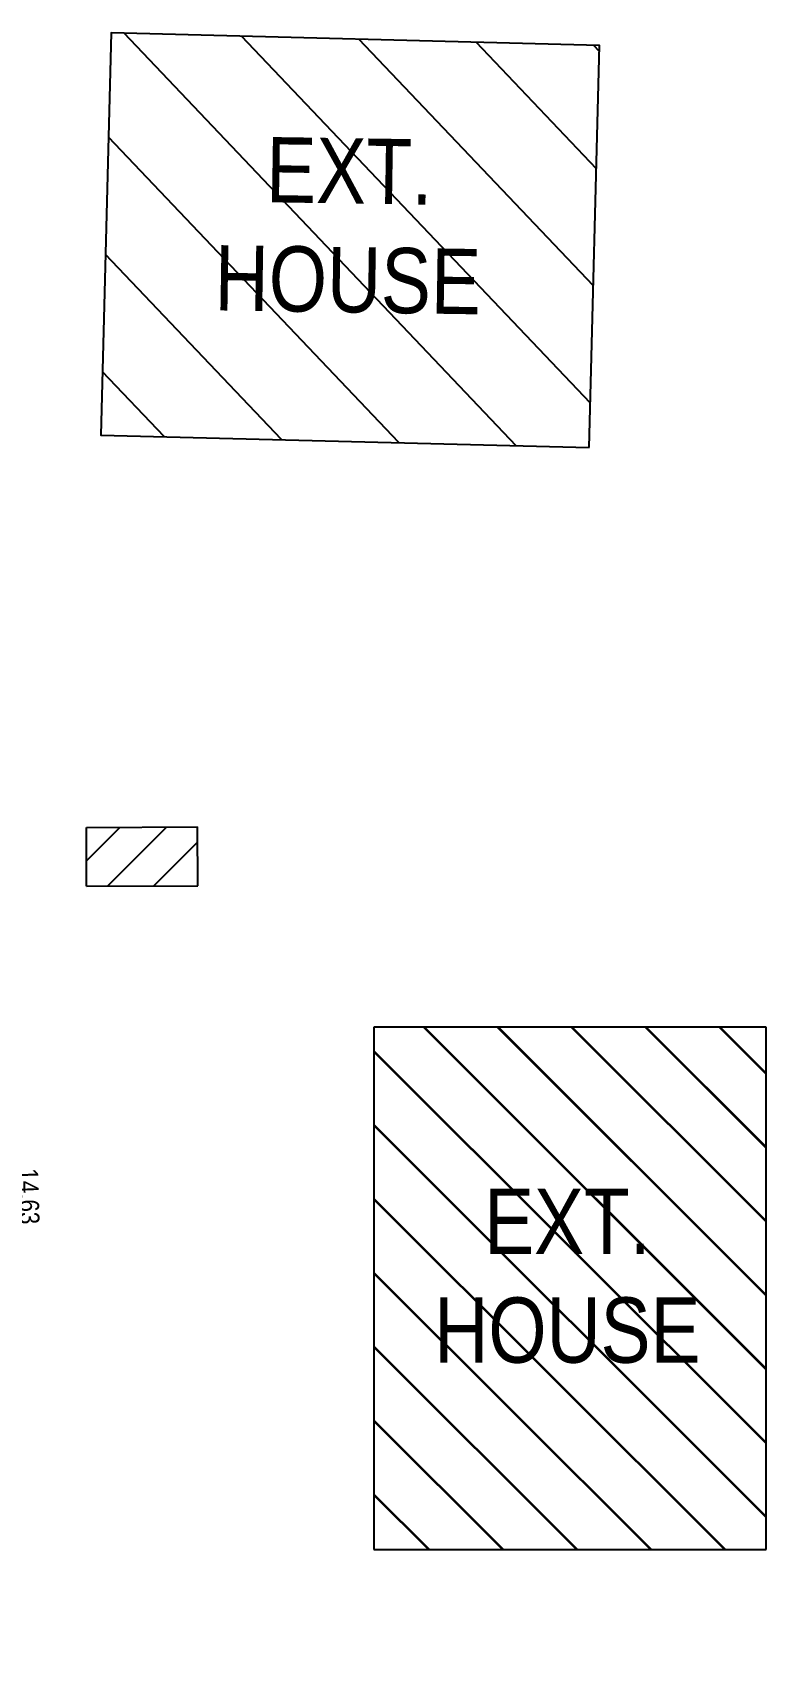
# Model space of a CAD drawing. Header units: metres. Extents: x -704716 to -704434, y -35620 to -35348.
# Drawn here: x -704488.24 to -704477.02, y -35373.46 to -35348.32 of the extents above; entities that cross this region are included whole.
import ezdxf

# ---------------------------------------------------------------- set-up
doc = ezdxf.new("R2010")
doc.units = ezdxf.units.M
doc.linetypes.add('HIDDEN', pattern=[9.525, 6.35, -3.175])
doc.styles.get("Standard").update_dxf_attribs({"font": 'ARIALN.TTF', "height": 0.3})
doc.dimstyles.get("Standard").update_dxf_attribs({"dimtxt": 0.35, "dimasz": 0.18, "dimexe": 0.18, "dimexo": 0.0625, "dimgap": 0.09, "dimtad": 0, "dimtih": 1, "dimtoh": 1, "dimdec": 4, "dimzin": 0, "dimdsep": 46, "dimtxsty": 'Standard', "dimcen": 0.09, "dimadec": 0, "dimazin": 0, "dimtfac": 1, "dimtdec": 4, "dimtofl": 0, "dimtmove": 0, "dimatfit": 3, "dimfxl": 1, "dimtolj": 1, "dimtzin": 0, "dimarcsym": 0})

# ---------------------------------------------------------------- blocks, each defined once
blk = doc.blocks.new('*D50')
at = {"layer": 'Defpoints', "color": 0, "linetype": 'HIDDEN', "transparency": 16777216}
for p in [(-704489.221, -35358.841), (-704488.781, -35373.464), (-704488.324, -35373.451)]:
    blk.add_point(p, dxfattribs=at)
at = {"color": 0, "linetype": 'HIDDEN', "transparency": 16777216, "insert": (-704488.301, -35366.132), "char_height": 0.3, "attachment_point": 5, "rotation": 271.7213}
blk.add_mtext('\\A1;14.63', dxfattribs=at)

msp = doc.modelspace()

# ---------------------------------------------------------------- hatches: boundary and pattern name
h = msp.add_hatch()
h.set_pattern_fill('ANSI31', color=256, scale=0.4, angle=-91.4665)
h.set_pattern_definition([(313.533519, (-707513.4918, -21942.2164), (0.92071386, 0.8747491), [])])
h.paths.add_polyline_path([(-704479.727, -35354.668), (-704479.569, -35348.51), (-704487.04, -35348.318), (-704487.198, -35354.476)])
h.paths.add_polyline_path([(-704486.189, -35353.11), (-704480.722, -35353.193), (-704480.665, -35349.448), (-704486.132, -35349.365)], flags=24)
h = msp.add_hatch()
h.set_pattern_fill('ANSI31', color=256, scale=4)
h.set_pattern_definition([(45, (-704919.06745, -35354.2372), (-0.3535534, 0.3535534), [])])
h.paths.add_polyline_path([(-704485.722, -35360.477), (-704487.422, -35360.484), (-704487.418, -35361.384), (-704485.718, -35361.377)])
at = {"ltscale": 0.18}
h = msp.add_hatch(dxfattribs=at)
h.set_pattern_fill('JIS_LC_20', color=256, scale=0.04, angle=-90, style=0)
h.set_pattern_definition([(315, (-705675.9985, -34525.04535), (0.56568542, 0.56568542), []), (315, (-705675.9985, -34525.06135), (0.56568542, 0.56568542), [])])
h.paths.add_polyline_path([(-704483.021, -35371.543), (-704477.021, -35371.543), (-704477.021, -35363.543), (-704483.021, -35363.543)])
h.paths.add_polyline_path([(-704482.814, -35369.243), (-704477.346, -35369.243), (-704477.346, -35365.498), (-704482.814, -35365.498)], flags=24)

# ---------------------------------------------------------------- linework, layer by layer
for p, q in [((-704487.422, -35360.484, 101), (-704485.722, -35360.477, 101)), ((-704487.418, -35361.384, 101), (-704487.422, -35360.484, 101)), ((-704485.718, -35361.377, 101), (-704485.722, -35360.477, 101)), ((-704487.418, -35361.384, 101), (-704485.718, -35361.377, 101)), ((-704483.021, -35363.543, 101), (-704483.021, -35371.543, 101)), ((-704477.021, -35363.543, 101), (-704483.021, -35363.543, 101)), ((-704477.021, -35371.543, 101), (-704477.021, -35363.543, 101)), ((-704483.021, -35371.543, 101), (-704477.021, -35371.543, 101))]:
    msp.add_line(p, q)
at = {"elevation": 101}
msp.add_lwpolyline([(-704479.727, -35354.668), (-704479.569, -35348.51), (-704487.04, -35348.318), (-704487.198, -35354.476)], close=True, dxfattribs=at)

# ---------------------------------------------------------------- texts
at = {"insert": (-704483.408, -35351.272, 101), "char_height": 1, "attachment_point": 5, "rotation": 359.1292}
msp.add_mtext('EXT.\\PHOUSE', dxfattribs=at)
at = {"insert": (-704480.062, -35368.188, 101), "char_height": 1, "width": 8, "attachment_point": 5}
msp.add_mtext('EXT.\\PHOUSE\\P ', dxfattribs=at)

# ---------------------------------------------------------------- dimensions: what is measured, and where the dimension line sits
at = {"linetype": 'HIDDEN'}
dim = msp.add_aligned_dim(p1=(-704489.221, -35358.841, 101), p2=(-704488.781, -35373.464, 101), distance=0.458, dimstyle='Standard', override={"dimtxt": 0.3, "dimasz": 0.3, "dimexe": 0.15, "dimexo": 0.15, "dimtad": 1, "dimtih": 0, "dimtoh": 0, "dimdec": 2, "dimcen": 0.3, "dimse1": 1, "dimse2": 1, "dimsd1": 1, "dimsd2": 1, "dimtdec": 2, "dimfxl": 0.15, "dimfxlon": 1}, dxfattribs=at)
dim.commit()
dim.dimension.update_dxf_attribs({"geometry": '*D50', "text_midpoint": (-704488.301, -35366.132, 101)})

doc.saveas('drawing.dxf')
